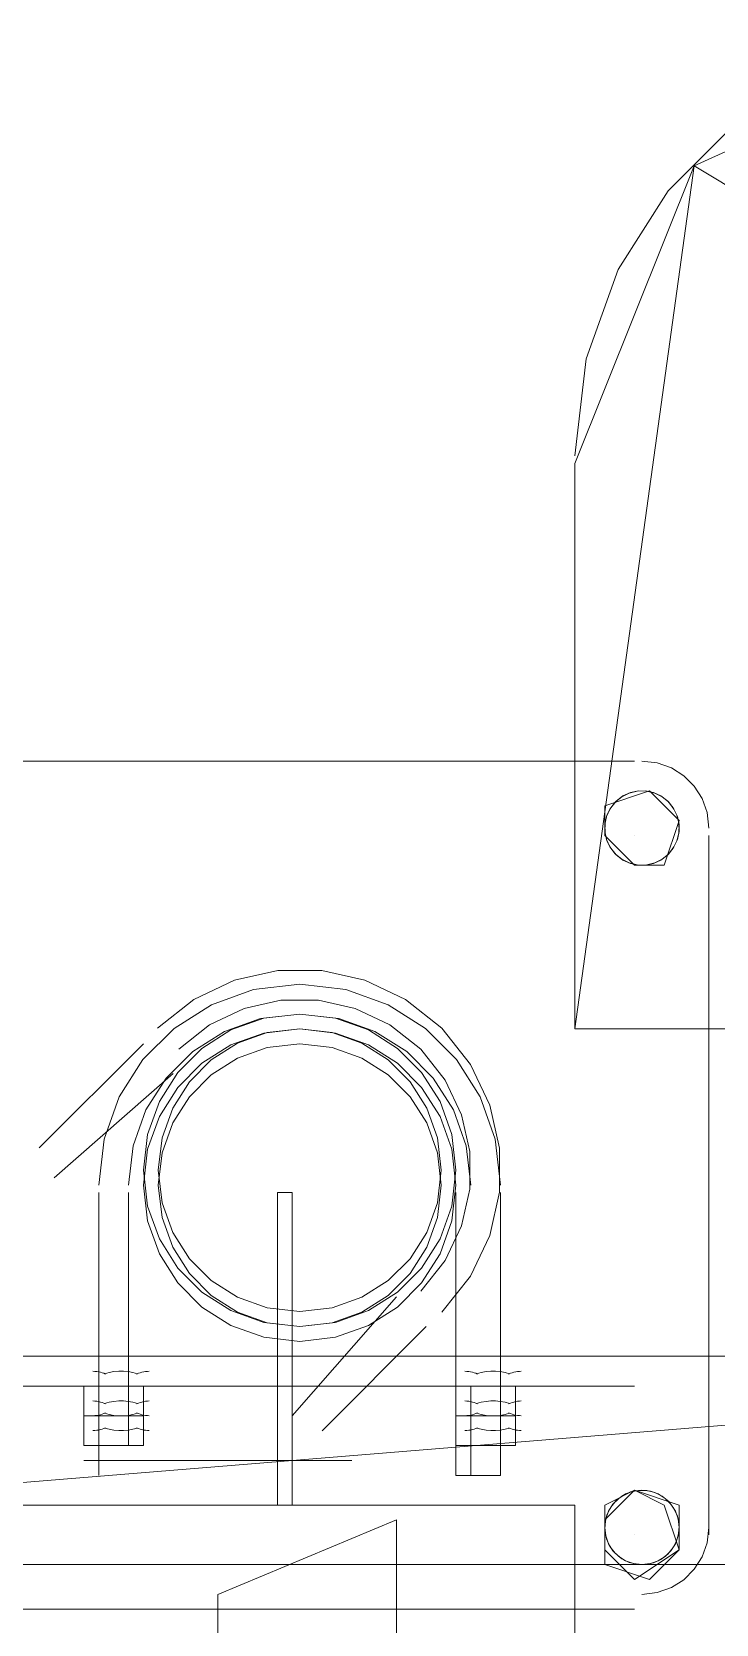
# Paper-space layout '01 Roof Support Layout' of a CAD drawing. Header units: millimetres. Extents: x 5 to 415, y 5 to 292.
# Drawn here: x 199.75 to 202.6, y 236.38 to 243.02 of the extents above; entities that cross this region are included whole.
import ezdxf

# ---------------------------------------------------------------- set-up
doc = ezdxf.new("R2010")
doc.units = ezdxf.units.MM
doc.layers.add('EXISTING', color=7, linetype='Continuous')
doc.layers.add('PROPOSED', color=7, linetype='Continuous')

# ---------------------------------------------------------------- blocks, each defined once
blk = doc.blocks.new('SHEET_01')
at = {"layer": 'EXISTING', "color": 254, "linetype": 'Continuous', "lineweight": 13}
for p, q in [((202.506, 242.458), (203.746, 243.016)), ((202.506, 242.458), (202.01, 238.862)), ((202.01, 241.218), (202.506, 242.458)), ((208.458, 238.862), (202.506, 242.458)), ((202.01, 238.862), (202.01, 241.218)), ((202.01, 238.862), (208.458, 238.862)), ((208.458, 238.862), (202.01, 238.862)), ((206.164, 237.498), (195.5, 236.63)), ((195.5, 237.498), (206.164, 237.498)), ((195.5, 236.63), (206.164, 236.63))]:
    blk.add_line(p, q, dxfattribs=at)
at = {"layer": 'PROPOSED', "color": 250, "linetype": 'Continuous', "lineweight": 13}
for p, q in [((202.6718, 242.6278), (202.3982, 242.3542)), ((202.3982, 242.3542), (202.1896, 242.0261)), ((202.1896, 242.0261), (202.0567, 241.6542)), ((202.0567, 241.6542), (202.01, 241.249)), ((202.01, 241.218), (202.01, 238.862)), ((200.522, 239.978), (199.344, 239.978)), ((202.258, 239.978), (199.344, 239.978)), ((202.258, 239.978), (200.522, 239.978)), ((202.353, 239.9706), (202.289, 239.978)), ((202.4117, 239.9496), (202.353, 239.9706)), ((202.4635, 239.9167), (202.4117, 239.9496)), ((202.5067, 239.8735), (202.4635, 239.9167)), ((202.32, 239.854), (202.134, 239.792)), ((202.134, 239.792), (202.32, 239.854)), ((202.2049, 239.8293), (202.1773, 239.8065)), ((202.21, 239.8324), (202.1815, 239.8107)), ((202.236, 239.8447), (202.2049, 239.8293)), ((202.2415, 239.8466), (202.21, 239.8324)), ((202.2691, 239.8527), (202.236, 239.8447)), ((202.275, 239.8534), (202.2415, 239.8466)), ((202.3031, 239.8534), (202.2691, 239.8527)), ((202.3089, 239.8527), (202.275, 239.8534)), ((202.3365, 239.8466), (202.3031, 239.8534)), ((202.3421, 239.8447), (202.3089, 239.8527)), ((202.444, 239.73), (202.32, 239.854)), ((202.32, 239.854), (202.444, 239.73)), ((202.3681, 239.8324), (202.3365, 239.8466)), ((202.3731, 239.8293), (202.3421, 239.8447)), ((202.3965, 239.8107), (202.3681, 239.8324)), ((202.4007, 239.8065), (202.3731, 239.8293)), ((202.5397, 239.8217), (202.5067, 239.8735)), ((202.5607, 239.763), (202.5397, 239.8217)), ((202.134, 239.792), (202.134, 239.668)), ((202.134, 239.668), (202.134, 239.792)), ((202.1556, 239.7781), (202.1414, 239.7465)), ((202.1588, 239.7831), (202.1433, 239.752)), ((202.1773, 239.8065), (202.1556, 239.7781)), ((202.1815, 239.8107), (202.1588, 239.7831)), ((202.4193, 239.7831), (202.3965, 239.8107)), ((202.4224, 239.7781), (202.4007, 239.8065)), ((202.4347, 239.752), (202.4193, 239.7831)), ((202.4366, 239.7465), (202.4224, 239.7781)), ((202.568, 239.699), (202.5607, 239.763)), ((202.1414, 239.7465), (202.1346, 239.713)), ((202.1353, 239.7189), (202.1346, 239.685)), ((202.1346, 239.713), (202.1353, 239.6791)), ((202.1433, 239.752), (202.1353, 239.7189)), ((202.382, 239.544), (202.444, 239.73)), ((202.444, 239.73), (202.382, 239.544)), ((202.4427, 239.7189), (202.4347, 239.752)), ((202.4434, 239.713), (202.4366, 239.7465)), ((202.4434, 239.685), (202.4427, 239.7189)), ((202.4427, 239.6791), (202.4434, 239.713)), ((202.134, 239.668), (202.258, 239.544)), ((202.258, 239.544), (202.134, 239.668)), ((202.1346, 239.685), (202.1414, 239.6515)), ((202.1353, 239.6791), (202.1433, 239.6459)), ((202.1414, 239.6515), (202.1556, 239.6199)), ((202.1433, 239.6459), (202.1588, 239.6149)), ((202.258, 239.668), (202.258, 239.668)), ((202.4193, 239.6149), (202.4347, 239.6459)), ((202.4224, 239.6199), (202.4366, 239.6515)), ((202.4347, 239.6459), (202.4427, 239.6791)), ((202.4366, 239.6515), (202.4434, 239.685)), ((202.568, 236.754), (202.568, 239.668)), ((202.1556, 239.6199), (202.1773, 239.5915)), ((202.1588, 239.6149), (202.1815, 239.5873)), ((202.1773, 239.5915), (202.2049, 239.5687)), ((202.1815, 239.5873), (202.21, 239.5656)), ((202.2049, 239.5687), (202.236, 239.5533)), ((202.21, 239.5656), (202.2415, 239.5514)), ((202.3365, 239.5514), (202.3681, 239.5656)), ((202.3421, 239.5533), (202.3731, 239.5687)), ((202.3681, 239.5656), (202.3965, 239.5873)), ((202.3731, 239.5687), (202.4007, 239.5915)), ((202.3965, 239.5873), (202.4193, 239.6149)), ((202.4007, 239.5915), (202.4224, 239.6199)), ((202.236, 239.5533), (202.2691, 239.5453)), ((202.2415, 239.5514), (202.275, 239.5446)), ((202.258, 239.544), (202.382, 239.544)), ((202.382, 239.544), (202.258, 239.544)), ((202.2691, 239.5453), (202.3031, 239.5446)), ((202.275, 239.5446), (202.3089, 239.5453)), ((202.3031, 239.5446), (202.3365, 239.5514)), ((202.3089, 239.5453), (202.3421, 239.5533)), ((200.7714, 239.105), (200.5916, 239.065)), ((200.9547, 239.105), (200.7714, 239.105)), ((201.1344, 239.065), (200.9547, 239.105)), ((200.5916, 239.065), (200.4225, 238.9849)), ((200.6711, 239.0259), (200.4949, 238.9629)), ((200.863, 239.048), (200.6711, 239.0259)), ((201.0549, 239.0259), (200.863, 239.048)), ((201.2311, 238.9629), (201.0549, 239.0259)), ((201.3035, 238.9849), (201.1344, 239.065)), ((200.4225, 238.9849), (200.2712, 238.8648)), ((200.4949, 238.9629), (200.3395, 238.8641)), ((200.7849, 238.9817), (200.6318, 238.9476)), ((200.9411, 238.9817), (200.7849, 238.9817)), ((201.0942, 238.9476), (200.9411, 238.9817)), ((201.3865, 238.8641), (201.2311, 238.9629)), ((201.4549, 238.8648), (201.3035, 238.9849)), ((200.6318, 238.9476), (200.4877, 238.8795)), ((200.6995, 238.9052), (200.5495, 238.8515)), ((200.7138, 238.9068), (200.5767, 238.8578)), ((200.863, 238.924), (200.6995, 238.9052)), ((200.863, 238.924), (200.7138, 238.9068)), ((201.0123, 238.9068), (200.863, 238.924)), ((201.0265, 238.9052), (200.863, 238.924)), ((201.1493, 238.8578), (201.0123, 238.9068)), ((201.1766, 238.8515), (201.0265, 238.9052)), ((201.2383, 238.8795), (201.0942, 238.9476)), ((200.3395, 238.8641), (200.2099, 238.7345)), ((200.4877, 238.8795), (200.3588, 238.7772)), ((200.5495, 238.8515), (200.4171, 238.7674)), ((200.5767, 238.8578), (200.4559, 238.781)), ((200.7138, 238.8448), (200.5767, 238.7958)), ((200.728, 238.8465), (200.604, 238.8021)), ((200.863, 238.862), (200.7138, 238.8448)), ((200.863, 238.862), (200.728, 238.8465)), ((200.9981, 238.8465), (200.863, 238.862)), ((201.0123, 238.8448), (200.863, 238.862)), ((201.122, 238.8021), (200.9981, 238.8465)), ((201.1493, 238.7958), (201.0123, 238.8448)), ((201.2702, 238.781), (201.1493, 238.8578)), ((201.3089, 238.7674), (201.1766, 238.8515)), ((201.3672, 238.7772), (201.2383, 238.8795)), ((201.5161, 238.7345), (201.3865, 238.8641)), ((201.5749, 238.7135), (201.4549, 238.8648)), ((199.778, 238.366), (200.212, 238.8)), ((200.4171, 238.7674), (200.3067, 238.6569)), ((200.4559, 238.781), (200.355, 238.6802)), ((200.5767, 238.7958), (200.4559, 238.719)), ((200.604, 238.8021), (200.4946, 238.7326)), ((200.728, 238.7845), (200.604, 238.7402)), ((200.863, 238.8), (200.728, 238.7845)), ((200.9981, 238.7845), (200.863, 238.8)), ((201.122, 238.7402), (200.9981, 238.7845)), ((201.2314, 238.7326), (201.122, 238.8021)), ((201.2702, 238.719), (201.1493, 238.7958)), ((201.371, 238.6802), (201.2702, 238.781)), ((201.4194, 238.6569), (201.3089, 238.7674)), ((201.4695, 238.6483), (201.3672, 238.7772)), ((200.2099, 238.7345), (200.1111, 238.5791)), ((200.4559, 238.719), (200.355, 238.6182)), ((200.4946, 238.7326), (200.4034, 238.6414)), ((200.604, 238.7402), (200.4946, 238.6706)), ((201.2314, 238.6706), (201.122, 238.7402)), ((201.3226, 238.6414), (201.2314, 238.7326)), ((201.371, 238.6182), (201.2702, 238.719)), ((201.6149, 238.5791), (201.5161, 238.7345)), ((201.655, 238.5444), (201.5749, 238.7135)), ((200.336, 238.676), (199.84, 238.242)), ((200.3067, 238.6569), (200.2225, 238.5246)), ((200.355, 238.6802), (200.2782, 238.5593)), ((200.4034, 238.6414), (200.3339, 238.532)), ((200.4946, 238.6706), (200.4034, 238.5794)), ((201.3226, 238.5794), (201.2314, 238.6706)), ((201.3922, 238.532), (201.3226, 238.6414)), ((201.4478, 238.5593), (201.371, 238.6802)), ((201.5035, 238.5246), (201.4194, 238.6569)), ((201.5376, 238.5042), (201.4695, 238.6483)), ((200.1111, 238.5791), (200.0481, 238.4029)), ((200.2782, 238.5593), (200.2292, 238.4223)), ((200.355, 238.6182), (200.2782, 238.4973)), ((200.4034, 238.5794), (200.3339, 238.47)), ((201.3922, 238.47), (201.3226, 238.5794)), ((201.4478, 238.4973), (201.371, 238.6182)), ((201.4968, 238.4223), (201.4478, 238.5593)), ((201.6779, 238.4029), (201.6149, 238.5791)), ((200.2225, 238.5246), (200.1688, 238.3745)), ((200.2782, 238.4973), (200.2292, 238.3603)), ((200.3339, 238.532), (200.2896, 238.4081)), ((201.4365, 238.4081), (201.3922, 238.532)), ((201.4968, 238.3603), (201.4478, 238.4973)), ((201.5572, 238.3745), (201.5035, 238.5246)), ((201.5717, 238.3511), (201.5376, 238.5042)), ((201.695, 238.3647), (201.655, 238.5444)), ((200.3339, 238.47), (200.2896, 238.3461)), ((201.4365, 238.3461), (201.3922, 238.47)), ((200.0481, 238.4029), (200.026, 238.211)), ((200.1688, 238.3745), (200.15, 238.211)), ((200.2292, 238.4223), (200.212, 238.273)), ((200.2292, 238.3603), (200.212, 238.211)), ((200.2896, 238.4081), (200.274, 238.273)), ((201.452, 238.273), (201.4365, 238.4081)), ((201.514, 238.273), (201.4968, 238.4223)), ((201.514, 238.211), (201.4968, 238.3603)), ((201.576, 238.211), (201.5572, 238.3745)), ((201.7, 238.211), (201.6779, 238.4029)), ((201.695, 238.1814), (201.695, 238.3647)), ((200.2896, 238.3461), (200.274, 238.211)), ((201.452, 238.211), (201.4365, 238.3461)), ((201.5717, 238.1949), (201.5717, 238.3511)), ((200.212, 238.273), (200.2292, 238.1237)), ((200.274, 238.273), (200.2896, 238.1379)), ((201.4365, 238.1379), (201.452, 238.273)), ((201.4968, 238.1237), (201.514, 238.273)), ((200.026, 238.18), (200.026, 237.498)), ((200.15, 238.18), (200.15, 237.498)), ((200.212, 238.211), (200.2292, 238.0617)), ((200.274, 238.211), (200.2896, 238.076)), ((200.77, 238.18), (200.832, 238.18)), ((200.832, 238.18), (200.77, 238.18)), ((200.77, 238.18), (200.77, 236.878)), ((200.832, 238.18), (200.832, 236.878)), ((201.4365, 238.076), (201.452, 238.211)), ((201.4968, 238.0617), (201.514, 238.211)), ((201.514, 238.18), (201.514, 237.498)), ((201.5376, 238.0418), (201.5717, 238.1949)), ((201.655, 238.0016), (201.695, 238.1814)), ((201.7, 238.18), (201.7, 237.498)), ((200.2292, 238.1237), (200.2782, 237.9867)), ((200.2896, 238.1379), (200.3339, 238.014)), ((201.3922, 238.014), (201.4365, 238.1379)), ((201.4478, 237.9867), (201.4968, 238.1237)), ((200.2292, 238.0617), (200.2782, 237.9247)), ((200.2896, 238.076), (200.3339, 237.952)), ((201.3922, 237.952), (201.4365, 238.076)), ((201.4478, 237.9247), (201.4968, 238.0617)), ((201.4695, 237.8977), (201.5376, 238.0418)), ((200.2782, 237.9867), (200.355, 237.8658)), ((200.3339, 238.014), (200.4034, 237.9046)), ((201.3226, 237.9046), (201.3922, 238.014)), ((201.371, 237.8658), (201.4478, 237.9867)), ((201.5749, 237.8325), (201.655, 238.0016)), ((200.2782, 237.9247), (200.355, 237.8039)), ((200.3339, 237.952), (200.4034, 237.8426)), ((200.4034, 237.9046), (200.4946, 237.8134)), ((201.2314, 237.8134), (201.3226, 237.9046)), ((201.3226, 237.8426), (201.3922, 237.952)), ((201.3672, 237.7688), (201.4695, 237.8977)), ((201.371, 237.8039), (201.4478, 237.9247)), ((200.355, 237.8658), (200.4559, 237.765)), ((200.4034, 237.8426), (200.4946, 237.7514)), ((201.2314, 237.7514), (201.3226, 237.8426)), ((201.2702, 237.765), (201.371, 237.8658)), ((201.4549, 237.6812), (201.5749, 237.8325)), ((200.355, 237.8039), (200.4559, 237.703)), ((200.4559, 237.765), (200.5767, 237.6882)), ((200.4946, 237.8134), (200.604, 237.7439)), ((201.122, 237.7439), (201.2314, 237.8134)), ((201.1493, 237.6882), (201.2702, 237.765)), ((201.2702, 237.703), (201.371, 237.8039)), ((200.4559, 237.703), (200.5767, 237.6262)), ((200.4946, 237.7514), (200.604, 237.6819)), ((200.604, 237.7439), (200.728, 237.6995)), ((200.728, 237.6995), (200.863, 237.684)), ((200.832, 237.25), (201.266, 237.746)), ((200.863, 237.684), (200.9981, 237.6995)), ((200.9981, 237.6995), (201.122, 237.7439)), ((201.122, 237.6819), (201.2314, 237.7514)), ((201.1493, 237.6262), (201.2702, 237.703)), ((200.5767, 237.6882), (200.7138, 237.6392)), ((200.604, 237.6819), (200.728, 237.6376)), ((200.7138, 237.6392), (200.863, 237.622)), ((200.728, 237.6376), (200.863, 237.622)), ((200.863, 237.622), (201.0123, 237.6392)), ((200.863, 237.622), (200.9981, 237.6376)), ((200.9981, 237.6376), (201.122, 237.6819)), ((201.0123, 237.6392), (201.1493, 237.6882)), ((200.5767, 237.6262), (200.7138, 237.5772)), ((200.7138, 237.5772), (200.863, 237.56)), ((200.863, 237.56), (201.0123, 237.5772)), ((201.39, 237.622), (200.956, 237.188)), ((201.0123, 237.5772), (201.1493, 237.6262)), ((200.026, 237.498), (200.026, 237.374)), ((200.15, 237.498), (200.15, 237.374)), ((201.514, 237.498), (201.514, 237.374)), ((201.7, 237.498), (201.7, 237.374)), ((200.0094, 237.4353), (200.0017, 237.4359)), ((200.0171, 237.4344), (200.0094, 237.4353)), ((200.0248, 237.4331), (200.0171, 237.4344)), ((200.0324, 237.4314), (200.0248, 237.4331)), ((200.0398, 237.4294), (200.0324, 237.4314)), ((200.0893, 237.434), (200.0696, 237.4303)), ((200.1091, 237.4358), (200.0893, 237.434)), ((200.1289, 237.4358), (200.1091, 237.4358)), ((200.1488, 237.434), (200.1289, 237.4358)), ((200.1684, 237.4303), (200.1488, 237.434)), ((200.2057, 237.4314), (200.1982, 237.4294)), ((200.2132, 237.4331), (200.2057, 237.4314)), ((200.2209, 237.4344), (200.2132, 237.4331)), ((200.2286, 237.4353), (200.2209, 237.4344)), ((200.2364, 237.4359), (200.2286, 237.4353)), ((201.5594, 237.4353), (201.5517, 237.4359)), ((201.5671, 237.4344), (201.5594, 237.4353)), ((201.5748, 237.4331), (201.5671, 237.4344)), ((201.5824, 237.4314), (201.5748, 237.4331)), ((201.5898, 237.4294), (201.5824, 237.4314)), ((201.6393, 237.434), (201.6196, 237.4303)), ((201.6591, 237.4358), (201.6393, 237.434)), ((201.6789, 237.4358), (201.6591, 237.4358)), ((201.6988, 237.434), (201.6789, 237.4358)), ((201.7184, 237.4303), (201.6988, 237.434)), ((201.7557, 237.4314), (201.7482, 237.4294)), ((201.7632, 237.4331), (201.7557, 237.4314)), ((201.7709, 237.4344), (201.7632, 237.4331)), ((201.7786, 237.4353), (201.7709, 237.4344)), ((201.7864, 237.4359), (201.7786, 237.4353)), ((199.468, 237.374), (202.258, 237.374)), ((200.212, 237.374), (199.964, 237.374)), ((199.964, 237.374), (200.212, 237.374)), ((199.964, 237.374), (199.964, 237.374)), ((199.964, 237.25), (199.964, 237.374)), ((200.026, 237.25), (200.026, 237.374)), ((200.0472, 237.427), (200.0398, 237.4294)), ((200.0544, 237.4242), (200.0472, 237.427)), ((200.0696, 237.4303), (200.0503, 237.4249)), ((200.15, 237.25), (200.15, 237.374)), ((200.1877, 237.4249), (200.1684, 237.4303)), ((200.1908, 237.427), (200.1836, 237.4242)), ((200.1982, 237.4294), (200.1908, 237.427)), ((200.212, 237.374), (200.212, 237.374)), ((200.212, 237.25), (200.212, 237.374)), ((201.514, 237.374), (201.762, 237.374)), ((201.762, 237.374), (201.514, 237.374)), ((201.514, 237.374), (201.7, 237.374)), ((201.7, 237.374), (201.514, 237.374)), ((201.514, 237.374), (201.514, 237.374)), ((201.514, 237.25), (201.514, 237.374)), ((201.576, 237.25), (201.576, 237.374)), ((201.5972, 237.427), (201.5898, 237.4294)), ((201.6044, 237.4242), (201.5972, 237.427)), ((201.6196, 237.4303), (201.6003, 237.4249)), ((201.7, 237.25), (201.7, 237.374)), ((201.762, 237.374), (201.7, 237.374)), ((201.7, 237.374), (201.762, 237.374)), ((201.7377, 237.4249), (201.7184, 237.4303)), ((201.7408, 237.427), (201.7336, 237.4242)), ((201.7482, 237.4294), (201.7408, 237.427)), ((201.762, 237.374), (201.762, 237.374)), ((201.762, 237.25), (201.762, 237.374)), ((201.762, 237.374), (201.762, 237.25)), ((200.0094, 237.3113), (200.0017, 237.3119)), ((200.0171, 237.3104), (200.0094, 237.3113)), ((200.0248, 237.3091), (200.0171, 237.3104)), ((200.0324, 237.3074), (200.0248, 237.3091)), ((200.0398, 237.3054), (200.0324, 237.3074)), ((200.0472, 237.303), (200.0398, 237.3054)), ((200.0544, 237.3002), (200.0472, 237.303)), ((200.0696, 237.3063), (200.0503, 237.3009)), ((200.0893, 237.31), (200.0696, 237.3063)), ((200.1091, 237.3118), (200.0893, 237.31)), ((200.1289, 237.3118), (200.1091, 237.3118)), ((200.1488, 237.31), (200.1289, 237.3118)), ((200.1684, 237.3063), (200.1488, 237.31)), ((200.1877, 237.3009), (200.1684, 237.3063)), ((200.1908, 237.303), (200.1836, 237.3002)), ((200.1982, 237.3054), (200.1908, 237.303)), ((200.2057, 237.3074), (200.1982, 237.3054)), ((200.2132, 237.3091), (200.2057, 237.3074)), ((200.2209, 237.3104), (200.2132, 237.3091)), ((200.2286, 237.3113), (200.2209, 237.3104)), ((200.2364, 237.3119), (200.2286, 237.3113)), ((201.5594, 237.3113), (201.5517, 237.3119)), ((201.5671, 237.3104), (201.5594, 237.3113)), ((201.5748, 237.3091), (201.5671, 237.3104)), ((201.5824, 237.3074), (201.5748, 237.3091)), ((201.5898, 237.3054), (201.5824, 237.3074)), ((201.5972, 237.303), (201.5898, 237.3054)), ((201.6044, 237.3002), (201.5972, 237.303)), ((201.6196, 237.3063), (201.6003, 237.3009)), ((201.6393, 237.31), (201.6196, 237.3063)), ((201.6591, 237.3118), (201.6393, 237.31)), ((201.6789, 237.3118), (201.6591, 237.3118)), ((201.6988, 237.31), (201.6789, 237.3118)), ((201.7184, 237.3063), (201.6988, 237.31)), ((201.7377, 237.3009), (201.7184, 237.3063)), ((201.7408, 237.303), (201.7336, 237.3002)), ((201.7482, 237.3054), (201.7408, 237.303)), ((201.7557, 237.3074), (201.7482, 237.3054)), ((201.7632, 237.3091), (201.7557, 237.3074)), ((201.7709, 237.3104), (201.7632, 237.3091)), ((201.7786, 237.3113), (201.7709, 237.3104)), ((201.7864, 237.3119), (201.7786, 237.3113)), ((200.212, 237.25), (199.964, 237.25)), ((199.964, 237.25), (200.212, 237.25)), ((199.964, 237.25), (199.964, 237.25)), ((199.964, 237.126), (199.964, 237.25)), ((200.0017, 237.2502), (200.0094, 237.2507)), ((200.0094, 237.2507), (200.0171, 237.2516)), ((200.0171, 237.2516), (200.0248, 237.2529)), ((200.0248, 237.2529), (200.0324, 237.2546)), ((200.026, 237.126), (200.026, 237.25)), ((200.0324, 237.2546), (200.0398, 237.2566)), ((200.0398, 237.2566), (200.0472, 237.259)), ((200.0472, 237.259), (200.0544, 237.2618)), ((200.0503, 237.2611), (200.0696, 237.2557)), ((200.0696, 237.2557), (200.0893, 237.252)), ((200.0893, 237.252), (200.1091, 237.2502)), ((200.1091, 237.2502), (200.1289, 237.2502)), ((200.1289, 237.2502), (200.1488, 237.252)), ((200.1488, 237.252), (200.1684, 237.2557)), ((200.15, 237.126), (200.15, 237.25)), ((200.1684, 237.2557), (200.1877, 237.2611)), ((200.1836, 237.2618), (200.1908, 237.259)), ((200.1908, 237.259), (200.1982, 237.2566)), ((200.1982, 237.2566), (200.2057, 237.2546)), ((200.2057, 237.2546), (200.2132, 237.2529)), ((200.212, 237.25), (200.212, 237.25)), ((200.212, 237.126), (200.212, 237.25)), ((200.2132, 237.2529), (200.2209, 237.2516)), ((200.2209, 237.2516), (200.2286, 237.2507)), ((200.2286, 237.2507), (200.2364, 237.2502)), ((201.514, 237.25), (201.7, 237.25)), ((201.7, 237.25), (201.514, 237.25)), ((201.514, 237.25), (201.514, 237.25)), ((201.514, 237.126), (201.514, 237.25)), ((201.5517, 237.2502), (201.5594, 237.2507)), ((201.5594, 237.2507), (201.5671, 237.2516)), ((201.5671, 237.2516), (201.5748, 237.2529)), ((201.5748, 237.2529), (201.5824, 237.2546)), ((201.576, 237.126), (201.576, 237.25)), ((201.5824, 237.2546), (201.5898, 237.2566)), ((201.5898, 237.2566), (201.5972, 237.259)), ((201.5972, 237.259), (201.6044, 237.2618)), ((201.6003, 237.2611), (201.6196, 237.2557)), ((201.6196, 237.2557), (201.6393, 237.252)), ((201.6393, 237.252), (201.6591, 237.2502)), ((201.6591, 237.2502), (201.6789, 237.2502)), ((201.6789, 237.2502), (201.6988, 237.252)), ((201.6988, 237.252), (201.7184, 237.2557)), ((201.7, 237.25), (201.762, 237.25)), ((201.7, 237.126), (201.7, 237.25)), ((201.762, 237.25), (201.7, 237.25)), ((201.7184, 237.2557), (201.7377, 237.2611)), ((201.7336, 237.2618), (201.7408, 237.259)), ((201.7408, 237.259), (201.7482, 237.2566)), ((201.7482, 237.2566), (201.7557, 237.2546)), ((201.7557, 237.2546), (201.7632, 237.2529)), ((201.762, 237.126), (201.762, 237.25)), ((201.762, 237.25), (201.762, 237.126)), ((201.7632, 237.2529), (201.7709, 237.2516)), ((201.7709, 237.2516), (201.7786, 237.2507)), ((201.7786, 237.2507), (201.7864, 237.2502)), ((200.0017, 237.1882), (200.0094, 237.1887)), ((200.0094, 237.1887), (200.0171, 237.1896)), ((200.0171, 237.1896), (200.0248, 237.1909)), ((200.0248, 237.1909), (200.0324, 237.1926)), ((200.0324, 237.1926), (200.0398, 237.1946)), ((200.0398, 237.1946), (200.0472, 237.197)), ((200.0472, 237.197), (200.0544, 237.1998)), ((200.0503, 237.1992), (200.0696, 237.1937)), ((200.0696, 237.1937), (200.0893, 237.1901)), ((200.0893, 237.1901), (200.1091, 237.1882)), ((200.1091, 237.1882), (200.1289, 237.1882)), ((200.1289, 237.1882), (200.1488, 237.1901)), ((200.1488, 237.1901), (200.1684, 237.1937)), ((200.1684, 237.1937), (200.1877, 237.1992)), ((200.1836, 237.1998), (200.1908, 237.197)), ((200.1908, 237.197), (200.1982, 237.1946)), ((200.1982, 237.1946), (200.2057, 237.1926)), ((200.2057, 237.1926), (200.2132, 237.1909)), ((200.2132, 237.1909), (200.2209, 237.1896)), ((200.2209, 237.1896), (200.2286, 237.1887)), ((200.2286, 237.1887), (200.2364, 237.1882)), ((201.5517, 237.1882), (201.5594, 237.1887)), ((201.5594, 237.1887), (201.5671, 237.1896)), ((201.5671, 237.1896), (201.5748, 237.1909)), ((201.5748, 237.1909), (201.5824, 237.1926)), ((201.5824, 237.1926), (201.5898, 237.1946)), ((201.5898, 237.1946), (201.5972, 237.197)), ((201.5972, 237.197), (201.6044, 237.1998)), ((201.6003, 237.1992), (201.6196, 237.1937)), ((201.6196, 237.1937), (201.6393, 237.1901)), ((201.6393, 237.1901), (201.6591, 237.1882)), ((201.6591, 237.1882), (201.6789, 237.1882)), ((201.6789, 237.1882), (201.6988, 237.1901)), ((201.6988, 237.1901), (201.7184, 237.1937)), ((201.7184, 237.1937), (201.7377, 237.1992)), ((201.7336, 237.1998), (201.7408, 237.197)), ((201.7408, 237.197), (201.7482, 237.1946)), ((201.7482, 237.1946), (201.7557, 237.1926)), ((201.7557, 237.1926), (201.7632, 237.1909)), ((201.7632, 237.1909), (201.7709, 237.1896)), ((201.7709, 237.1896), (201.7786, 237.1887)), ((201.7786, 237.1887), (201.7864, 237.1882)), ((200.212, 237.126), (199.964, 237.126)), ((199.964, 237.126), (200.212, 237.126)), ((199.964, 237.126), (199.964, 237.126)), ((200.026, 237.002), (200.026, 237.126)), ((200.026, 237.126), (200.026, 237.002)), ((200.212, 237.126), (200.212, 237.126)), ((201.514, 237.126), (201.514, 237.002)), ((201.514, 237.002), (201.514, 237.126)), ((201.514, 237.126), (201.7, 237.126)), ((201.7, 237.126), (201.514, 237.126)), ((201.514, 237.126), (201.514, 237.126)), ((201.576, 237.002), (201.576, 237.126)), ((201.7, 237.002), (201.7, 237.126)), ((201.7, 237.126), (201.7, 237.002)), ((201.7, 237.126), (201.762, 237.126)), ((201.08, 237.064), (199.964, 237.064)), ((200.026, 237.002), (200.026, 237.002)), ((200.15, 237.002), (200.15, 237.002)), ((201.514, 237.002), (201.576, 237.002)), ((201.576, 237.002), (201.514, 237.002)), ((201.514, 237.002), (201.7, 237.002)), ((201.7, 237.002), (201.514, 237.002)), ((201.7, 237.002), (201.576, 237.002)), ((201.576, 237.002), (201.7, 237.002)), ((201.7, 237.002), (201.7, 237.002)), ((202.134, 236.816), (202.258, 236.94)), ((202.134, 236.878), (202.258, 236.94)), ((202.1921, 236.906), (202.1681, 236.882)), ((202.21, 236.9184), (202.1815, 236.8967)), ((202.2209, 236.9243), (202.1921, 236.906)), ((202.2415, 236.9326), (202.21, 236.9184)), ((202.2535, 236.9359), (202.2209, 236.9243)), ((202.275, 236.9394), (202.2415, 236.9326)), ((202.289, 236.94), (202.2535, 236.9359)), ((202.258, 236.94), (202.382, 236.878)), ((202.258, 236.94), (202.444, 236.878)), ((202.3089, 236.9387), (202.275, 236.9394)), ((202.3246, 236.9359), (202.289, 236.94)), ((202.3421, 236.9307), (202.3089, 236.9387)), ((202.3572, 236.9243), (202.3246, 236.9359)), ((202.3731, 236.9153), (202.3421, 236.9307)), ((202.386, 236.906), (202.3572, 236.9243)), ((202.4007, 236.8925), (202.3731, 236.9153)), ((202.41, 236.882), (202.386, 236.906)), ((199.654, 236.878), (202.01, 236.878)), ((202.01, 236.878), (202.01, 215.86)), ((202.134, 236.692), (202.134, 236.878)), ((202.1433, 236.8381), (202.1353, 236.8049)), ((202.1498, 236.8532), (202.1381, 236.8206)), ((202.1588, 236.8691), (202.1433, 236.8381)), ((202.1681, 236.882), (202.1498, 236.8532)), ((202.1815, 236.8967), (202.1588, 236.8691)), ((202.382, 236.878), (202.444, 236.692)), ((202.4224, 236.8641), (202.4007, 236.8925)), ((202.4283, 236.8532), (202.41, 236.882)), ((202.4366, 236.8325), (202.4224, 236.8641)), ((202.4399, 236.8206), (202.4283, 236.8532)), ((202.444, 236.878), (202.444, 236.692)), ((200.522, 236.506), (201.266, 236.816)), ((201.266, 236.816), (201.266, 232.848)), ((202.1381, 236.8206), (202.134, 236.785)), ((202.134, 236.63), (202.134, 236.816)), ((202.134, 236.785), (202.1381, 236.7495)), ((202.1353, 236.8049), (202.1346, 236.771)), ((202.1346, 236.771), (202.1414, 236.7376)), ((202.4434, 236.7991), (202.4366, 236.8325)), ((202.444, 236.785), (202.4399, 236.8206)), ((202.4399, 236.7495), (202.444, 236.785)), ((202.4427, 236.7651), (202.4434, 236.7991)), ((202.5607, 236.721), (202.568, 236.785)), ((202.1381, 236.7495), (202.1498, 236.7169)), ((202.1414, 236.7376), (202.1556, 236.706)), ((202.1498, 236.7169), (202.1681, 236.6881)), ((202.1556, 236.706), (202.1773, 236.6775)), ((202.258, 236.754), (202.258, 236.754)), ((202.41, 236.6881), (202.4283, 236.7169)), ((202.4193, 236.701), (202.4347, 236.732)), ((202.4283, 236.7169), (202.4399, 236.7495)), ((202.4347, 236.732), (202.4427, 236.7651)), ((202.5397, 236.6623), (202.5607, 236.721)), ((202.258, 236.568), (202.134, 236.692)), ((202.1681, 236.6881), (202.1921, 236.6641)), ((202.1773, 236.6775), (202.2049, 236.6548)), ((202.1921, 236.6641), (202.2209, 236.6458)), ((202.2049, 236.6548), (202.236, 236.6393)), ((202.2209, 236.6458), (202.2535, 236.6341)), ((202.236, 236.6393), (202.2691, 236.6313)), ((202.444, 236.692), (202.258, 236.568)), ((202.3031, 236.6307), (202.3365, 236.6374)), ((202.444, 236.692), (202.32, 236.568)), ((202.3246, 236.6341), (202.3572, 236.6458)), ((202.3365, 236.6374), (202.3681, 236.6517)), ((202.3572, 236.6458), (202.386, 236.6641)), ((202.3681, 236.6517), (202.3965, 236.6734)), ((202.386, 236.6641), (202.41, 236.6881)), ((202.3965, 236.6734), (202.4193, 236.701)), ((202.5067, 236.6105), (202.5397, 236.6623)), ((202.32, 236.568), (202.134, 236.63)), ((202.2535, 236.6341), (202.289, 236.63)), ((202.2691, 236.6313), (202.3031, 236.6307)), ((202.289, 236.63), (202.3246, 236.6341)), ((202.4635, 236.5673), (202.5067, 236.6105)), ((200.522, 235.08), (200.522, 236.506)), ((202.289, 236.506), (202.353, 236.5134)), ((202.353, 236.5134), (202.4117, 236.5344)), ((202.4117, 236.5344), (202.4635, 236.5673)), ((199.344, 236.444), (202.258, 236.444)), ((199.344, 236.444), (200.522, 236.444)), ((201.266, 236.444), (202.258, 236.444))]:
    blk.add_line(p, q, dxfattribs=at)

psp = doc.layouts.new('01 Roof Support Layout')

# ---------------------------------------------------------------- block references
psp.add_blockref('SHEET_01', (0, 0))

doc.saveas('drawing.dxf')
